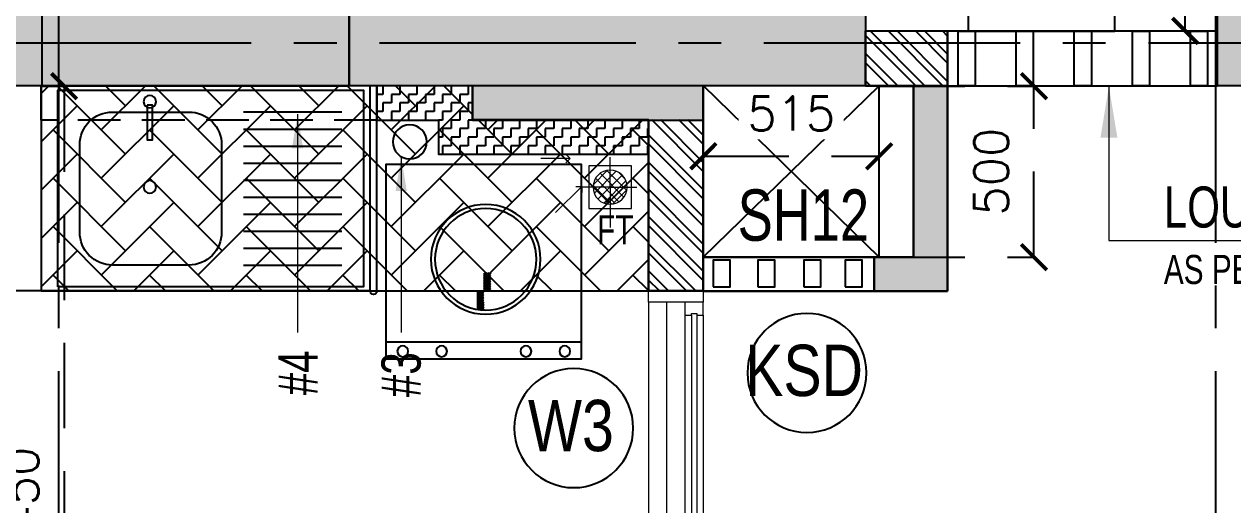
# Model space of a CAD drawing. Header units: millimetres. Extents: x 1180970 to 1231451, y -5737889 to -5695638.
# Drawn here: x 1209801 to 1213337, y -5709325 to -5707920 of the extents above; entities that cross this region are included whole.
import ezdxf
from ezdxf.enums import TextEntityAlignment as Align

# ---------------------------------------------------------------- set-up
doc = ezdxf.new("R2010")
doc.units = ezdxf.units.MM
doc.header["$LTSCALE"] = 1000
doc.header["$MEASUREMENT"] = 0
for name, pattern in [('2BHK-A - BACK$0$AUDIT_D_120904163729-0', [0]), ('2BHK-A - BACK$2$HIDDEN', [0.375, 0.25, -0.125]), ('AUDIT_D_120904163729-0', [0]), ('T8(T9 IS SIMILAR) - GROUND FLOOR - DIMENSION & TEXTING$0$HIDDEN', [0.375, 0.25, -0.125]), ('T8_REFUGE COLUMNS$0$CENTER2', [1.125, 0.75, -0.125, 0.125, -0.125])]:
    doc.linetypes.add(name, pattern=pattern)
doc.layers.get('0').update_dxf_attribs({"linetype": 'AUDIT_D_120904163729-0'})
for name, color, linetype in [('2BHK-A - BACK$0$A-HATCH -160', 251, '2BHK-A - BACK$0$AUDIT_D_120904163729-0'), ('2BHK-A - BACK$0$a-KIT FIX', 251, 'Continuous'), ('2BHK-A - BACK$0$A-SERVICES CUTOUT', 8, 'Continuous'), ('2BHK-A - BACK$0$a-tile drop', 3, 'Continuous'), ('2BHK-A - BACK$0$APT PLANS-typ$0$TILEDROP', 3, 'Continuous'), ('2BHK-A - BACK$1$$0$A-Elev Feature-Chajja', 13, 'Continuous'), ('2BHK-A - BACK$1$$0$CUT-OUT', 49, 'Continuous'), ('2BHK-A - BACK$1$A-DECK SUNK 125', 8, 'Continuous'), ('2BHK-A - BACK$1$CUT-OUT', 49, 'Continuous'), ('2BHK-A - BACK$1$LEDGE WALL', 5, 'Continuous'), ('COL', 3, 'Continuous'), ('T8(T9 IS SIMILAR) - GROUND FLOOR - DIMENSION & TEXTING$0$A-DIMENSIONS', 2, 'T8(T9 IS SIMILAR) - GROUND FLOOR - DIMENSION & TEXTING$0$HIDDEN'), ('T8(T9 IS SIMILAR) - GROUND FLOOR - DIMENSION & TEXTING$0$a-window-no', 125, 'Continuous'), ('T8_REFUGE COLUMNS$0$A-CENTERLINE', 193, 'T8_REFUGE COLUMNS$0$CENTER2'), ('T8_REFUGE COLUMNS$0$A-RCC COLS', 3, 'Continuous'), ('T8_REFUGE COLUMNS$0$A-SHEAR WALL THICKENING', 3, 'Continuous')]:
    doc.layers.add(name, color=color, linetype=linetype)
for name, color, linetype, lineweight in [('2BHK-A - BACK$1$$0$a-TOI-fixtures', 251, 'Continuous', 0), ('2BHK-A - BACK$1$$0$A-WALL- 160', 6, 'Continuous', 30), ('2BHK-A - BACK$1$A-WALL- 160', 6, 'Continuous', 30), ('2BHK-A - BACK$1$Window', 4, 'Continuous', 20), ('2BHK-A - BACK$2$a-TOI-fixtures', 251, 'Continuous', 0), ('D&W', 8, 'Continuous', 25), ('T8 - GROUND FLOOR CORE$0$a-Text', 4, 'Continuous', 0), ('T8(T9 IS SIMILAR) - GROUND FLOOR - DIMENSION & TEXTING$0$R0-18-10-2014-T1-1st Podium Floor Plan$0$Text', 2, 'Continuous', 0), ('T8(T9 IS SIMILAR) - GROUND FLOOR$0$D&W', 8, 'Continuous', 25)]:
    doc.layers.add(name, color=color, linetype=linetype, lineweight=lineweight)
doc.layers.add('T8_REFUGE COLUMNS$0$COL-HATCH', color=7, linetype='Continuous', lineweight=25, true_color=0xa3a3a3)
doc.styles.add('2BHK-A - BACK$1$Romans 1', font='romans.shx', dxfattribs={"height": 100})
doc.styles.add('T8 - GROUND FLOOR CORE$0$ARIAL ARROW', font='swisscl.ttf')
doc.styles.add('T8(T9 IS SIMILAR) - GROUND FLOOR - DIMENSION & TEXTING$0$ARIAL ARROW', font='swisscl.ttf')
doc.styles.add('T8(T9 IS SIMILAR) - GROUND FLOOR - DIMENSION & TEXTING$0$LODHA STANDERD', font='sanss___.ttf')
doc.styles.add('T8(T9 IS SIMILAR) - GROUND FLOOR - DIMENSION & TEXTING$0$Romans 1', font='romans.shx', dxfattribs={"height": 100})
doc.styles.add('T8(T9 IS SIMILAR) - GROUND FLOOR - DIMENSION & TEXTING$0$Tahoma', font='tahoma.ttf')
doc.dimstyles.new('2BHK-A - BACK$1$ALPINE S', dxfattribs={"dimscale": 0, "dimtxt": 100, "dimasz": 75, "dimexe": 0, "dimexo": 0, "dimgap": 75, "dimtad": 1, "dimdec": 0, "dimzin": 0, "dimdsep": 46, "dimtxsty": '2BHK-A - BACK$1$Romans 1', "dimblk": '2BHK-A - BACK$1$_ArchTick', "dimcen": 0.09, "dimclrd": 256, "dimclre": 256, "dimclrt": 7, "dimadec": 0, "dimazin": 0, "dimtfac": 1, "dimtdec": 0, "dimtofl": 0, "dimtmove": 1, "dimatfit": 0, "dimldrblk": '2BHK-A - BACK$1$_Open90', "dimfxl": 1, "dimtolj": 1, "dimtzin": 0, "dimarcsym": 0})
doc.dimstyles.new('T8(T9 IS SIMILAR) - GROUND FLOOR - DIMENSION & TEXTING$0$ALPINE S', dxfattribs={"dimscale": 0, "dimtxt": 100, "dimasz": 75, "dimexe": 0, "dimexo": 0, "dimgap": 75, "dimtad": 1, "dimdec": 0, "dimzin": 0, "dimdsep": 46, "dimtxsty": 'T8(T9 IS SIMILAR) - GROUND FLOOR - DIMENSION & TEXTING$0$Romans 1', "dimblk": 'T8(T9 IS SIMILAR) - GROUND FLOOR - DIMENSION & TEXTING$0$_ArchTick', "dimcen": 0.09, "dimclrd": 256, "dimclre": 256, "dimclrt": 7, "dimadec": 0, "dimazin": 0, "dimtfac": 1, "dimtdec": 0, "dimtofl": 0, "dimtmove": 1, "dimatfit": 0, "dimldrblk": 'T8(T9 IS SIMILAR) - GROUND FLOOR - DIMENSION & TEXTING$0$_Open90', "dimfxl": 1, "dimtolj": 1, "dimtzin": 0, "dimarcsym": 0})
doc.dimstyles.new('T8(T9 IS SIMILAR) - GROUND FLOOR - DIMENSION & TEXTING$0$SAMATA STD', dxfattribs={"dimtxt": 100, "dimasz": 50, "dimexe": 50, "dimexo": 50, "dimgap": 10, "dimtad": 0, "dimdec": 0, "dimrnd": 5, "dimzin": 0, "dimdsep": 46, "dimtxsty": 'T8(T9 IS SIMILAR) - GROUND FLOOR - DIMENSION & TEXTING$0$Tahoma', "dimblk": 'T8(T9 IS SIMILAR) - GROUND FLOOR - DIMENSION & TEXTING$0$_Origin2', "dimcen": -50, "dimdle": 50, "dimclrd": 7, "dimclre": 7, "dimclrt": 7, "dimadec": 0, "dimazin": 0, "dimtfac": 1, "dimtdec": 0, "dimtmove": 1, "dimatfit": 3, "dimfxl": 150, "dimtfill": 1, "dimtolj": 1, "dimtzin": 0, "dimlwd": -1, "dimlwe": -1, "dimarcsym": 0})

# ---------------------------------------------------------------- blocks, each defined once
blk = doc.blocks.new('2BHK-A - BACK$1$1500')
at = {"layer": '2BHK-A - BACK$1$Window', "color": 1, "lineweight": 13}
for p, q in [((1149540.736151809, -5694418.816380598), (1148842.486151809, -5694418.816380598)), ((1150238.986151809, -5694418.816380598), (1149578.236151809, -5694418.816380598)), ((1148842.486151809, -5694472.153047264), (1148842.486151809, -5694472.163047263)), ((1149540.736151809, -5694472.163047263), (1148879.986151809, -5694472.153047264)), ((1150238.986151809, -5694472.163047263), (1149578.236151809, -5694472.163047263)), ((1148842.486151809, -5694525.47971393), (1148879.986151809, -5694525.489713931)), ((1149540.736151809, -5694525.489713931), (1148879.986151809, -5694525.47971393)), ((1149578.236151809, -5694525.489713931), (1150276.486151809, -5694525.489713929)), ((1150276.486151809, -5694578.816380598), (1148842.486151809, -5694578.816380598)), ((1149540.736151809, -5694578.816380598), (1148879.986151809, -5694578.816380598))]:
    blk.add_line(p, q, dxfattribs=at)
at = {"layer": '2BHK-A - BACK$1$Window', "color": 5, "lineweight": 13}
for p, q in [((1150238.986151809, -5694437.399713932), (1149578.236151809, -5694437.399713932)), ((1150238.986151809, -5694453.57971393), (1149578.236151809, -5694453.57971393)), ((1149540.736151809, -5694490.746380597), (1148879.986151809, -5694490.736380598)), ((1149540.736151809, -5694506.906380598), (1148879.986151809, -5694506.896380598)), ((1149540.736151809, -5694544.073047264), (1148879.986151809, -5694544.073047264)), ((1149540.736151809, -5694548.573047264), (1148879.986151809, -5694548.573047264))]:
    blk.add_line(p, q, dxfattribs=at)
at = {"layer": '2BHK-A - BACK$1$Window', "color": 4, "lineweight": 13}
for points in [[(1148842.486151809, -5694578.816380598), (1148809.486151809, -5694578.816380598), (1148809.486151809, -5694418.816380598), (1148842.486151809, -5694418.816380598)], [(1149578.236151809, -5694437.399713932), (1149578.236151809, -5694418.816380598), (1149540.736151809, -5694418.816380598), (1149540.736151809, -5694472.163047263), (1149578.236151809, -5694472.163047263), (1149578.236151809, -5694453.57971393), (1149573.736151809, -5694453.57971393), (1149573.736151809, -5694437.399713932)], [(1150238.986151809, -5694437.399713932), (1150238.986151809, -5694418.816380598), (1150276.486151809, -5694418.816380598), (1150276.486151809, -5694472.163047263), (1150238.986151809, -5694472.163047263), (1150238.986151809, -5694453.57971393), (1150243.486151809, -5694453.57971393), (1150243.486151809, -5694437.399713932)], [(1150309.486151809, -5694418.816380598), (1150276.486151809, -5694418.816380598), (1150276.486151809, -5694578.816380598), (1150309.486151809, -5694578.816380598)], [(1148879.986151809, -5694490.736380598), (1148879.986151809, -5694472.153047264), (1148842.486151809, -5694472.153047264), (1148842.486151809, -5694525.47971393), (1148879.986151809, -5694525.47971393), (1148879.986151809, -5694506.896380598), (1148875.486151809, -5694506.896380598), (1148875.486151809, -5694490.736380598)], [(1149540.736151809, -5694490.746380597), (1149540.736151809, -5694472.163047263), (1149578.236151809, -5694472.163047263), (1149578.236151809, -5694525.489713931), (1149540.736151809, -5694525.489713931), (1149540.736151809, -5694506.906380598), (1149545.236151809, -5694506.906380598), (1149545.236151809, -5694490.746380597)], [(1148879.986151809, -5694544.073047264), (1148879.986151809, -5694525.489713931), (1148842.486151809, -5694525.489713931), (1148842.486151809, -5694578.816380598), (1148879.986151809, -5694578.816380598), (1148879.986151809, -5694548.573047264), (1148875.486151809, -5694548.573047264), (1148875.486151809, -5694544.073047264)], [(1149540.736151809, -5694544.073047264), (1149540.736151809, -5694525.489713931), (1149578.236151809, -5694525.489713931), (1149578.236151809, -5694578.816380598), (1149540.736151809, -5694578.816380598), (1149540.736151809, -5694548.573047264), (1149545.236151809, -5694548.573047264), (1149545.236151809, -5694544.073047264)]]:
    blk.add_lwpolyline(points, close=True, dxfattribs=at)
blk = doc.blocks.new('2BHK-A - BACK$0$SINK1-flat-1')
at = {"color": 0, "linetype": 'ByBlock'}
for p, q in [((-275.0000000046566, -50.00000000279396), (-49.99999999813735, -50.00000000279396)), ((-275.0000000046566, -88.88880000263453), (-49.99999999813735, -88.88880000263453)), ((-275.0000000046566, -127.7776000024751), (-49.99999999813735, -127.7776000024751)), ((-275.0000000046566, -166.6664000032469), (-49.99999999813735, -166.6664000032469)), ((-275.0000000046566, -205.5552000030875), (-49.99999999813735, -205.5552000030875)), ((-275.0000000046566, -244.4440000030445), (-49.99999999813735, -244.4440000030445)), ((-275.0000000046566, -283.3328000027687), (-49.99999999813735, -283.3328000027687)), ((-275.0000000046566, -322.2216000026092), (-49.99999999813735, -322.2216000026092)), ((-275.0000000046566, -361.1104000024497), (-49.99999999813735, -361.1104000024497)), ((-49.99999999813735, -400.0000000083819), (-275.0000000046566, -400.0000000083819))]:
    blk.add_line(p, q, dxfattribs=at)
for points in [[(-700.0000000027939, 0), (-700.0000000027939, -449.999999997206), (0, -449.999999997206), (0, 0)], [(-495.8822518549859, -415.5747385367285), (-495.8822518549859, -336.0838437867351), (-483.0661381296813, -336.0838437867351), (-483.0661381296813, -415.5747385367285)]]:
    blk.add_lwpolyline(points, close=True, dxfattribs=at)
blk.add_lwpolyline([(-400, -50.00000000279396), (-575, -50.00000000279396, 0.4142135623730951), (-650.0000000046566, -125), (-650.0000000046566, -324.9999999972061, 0.4142135623730951), (-575, -400.0000000083819), (-400, -400.0000000083819, 0.4142135623730951), (-325.000000002794, -324.9999999972061), (-325.000000002794, -125, 0.4142135623730875)], format="xyb", close=True, dxfattribs=at)
for centre in [(-489.4741949923336, -228.5798256844282), (-489.4741949923336, -423.5986879415577)]:
    blk.add_circle(centre, 14.39275219105184, dxfattribs=at)
blk = doc.blocks.new('2BHK-A - BACK$0$WM-flat-1')
at = {"layer": '2BHK-A - BACK$0$a-KIT FIX'}
blk.add_line((-110.3425776257645, -114.8052598498761), (-680.6954879406837, -114.8052598498761), dxfattribs=at)
blk.add_lwpolyline([(-680.6954879406837, -64.80525984987615), (-680.6954879406837, -635.1581701645628), (-110.3425776257645, -635.1581701645628), (-110.3425776257645, -64.80525984987615)], close=True, dxfattribs=at)
for centre, radius in [((-632.5945640295978, -87.86119951773433), 15.90515277803484), ((-518.9811874706065, -87.86119951773433), 15.90515277803484), ((-272.0568780959584, -87.86119951773433), 15.90515277803484), ((-158.4435015368508, -87.86119951773433), 15.90515277803484), ((-389.9216592886951, -356.8034508628771), 160.3296792248438), ((-389.9216592886951, -356.8034508628771), 148.3296792248438)]:
    blk.add_circle(centre, radius, dxfattribs=at)
blk = doc.blocks.new('2BHK-A - BACK$2$$0$Type-A-First Floor Plan-bottom-up$0$FLOOR TRAP-flat-6')
h = blk.add_hatch()
h.set_pattern_fill('ACET-2D-_USER', color=0, scale=20, angle=45, style=0, double=1, pattern_type=0)
h.set_pattern_definition([(45, (-789896.9811593808, 5385770.065510595), (-14.14213562373095, 14.14213562373095), []), (135, (-789896.9811593808, 5385770.065510595), (-14.14213562373095, -14.14213562373095), [])])
edge = h.paths.add_edge_path()
edge.add_arc((150, 150), 50, 0, 360)
at = {"color": 0}
for q in [(150, 228.6066128518432), (67.63823741476517, 150), (237.4005553793395, 150), (150, 63.56981365382671)]:
    blk.add_line((150, 150), q, dxfattribs=at)
blk.add_lwpolyline([(87.5, 212.5), (212.5, 212.5), (212.5, 87.5), (87.5, 87.5)], close=True, dxfattribs=at)
blk.add_circle((150, 150), 50, dxfattribs=at)
blk = doc.blocks.new('2BHK-A - BACK$0$TILE DROP -x')
at = {"layer": '2BHK-A - BACK$0$APT PLANS-typ$0$TILEDROP'}
h = blk.add_hatch(dxfattribs=at)
h.set_pattern_fill('ACET-2D-ANSI31', color=8, scale=27, angle=89.99999999999999, style=0)
h.set_pattern_definition([(135, (583590.9236926732, -2384968.149215905), (-2.386485386504598, -2.386485386504597), [])])
h.paths.add_polyline_path([(-58302.9723300992, -19205.88290152699), (-58302.9723300992, -19151.23819424305), (-58284.24371004452, -19151.23819424305), (-58284.2437100443, -19205.88290152699)])
edge = h.paths.add_edge_path()
edge.add_line((-58302.97233009942, -19258.46835517604), (-58323.90664812957, -19258.46835517613))
edge.add_line((-58302.97233010059, -19205.88290152699), (-58302.97233009925, -19258.46835517565))
edge.add_line((-58323.71331987437, -19205.88290152792), (-58302.97233010079, -19205.88290152797))
edge.add_line((-58323.71331987298, -19258.46835517604), (-58323.71331987411, -19205.88290152737))
at = {"layer": '2BHK-A - BACK$0$APT PLANS-typ$0$TILEDROP', "color": 1}
blk.add_line((-58251.96799331647, -19205.88290150929), (-58335.99705454287, -19205.88290150929), dxfattribs=at)
at = {"layer": '2BHK-A - BACK$0$APT PLANS-typ$0$TILEDROP', "color": 20, "const_width": 3}
for points in [[(-58284.2437100443, -19205.88290152885), (-58284.24371004452, -19151.23819424491)], [(-58302.97233009942, -19258.4683551779), (-58302.9723300992, -19205.88290152885)], [(-58302.9723300992, -19205.88290152885), (-58284.2437100443, -19205.88290152885)]]:
    blk.add_lwpolyline(points, dxfattribs=at)
blk = doc.blocks.new('2BHK-A - BACK$1$_ArchTick')
at = {"color": 0, "linetype": 'ByBlock', "const_width": 0.15}
blk.add_lwpolyline([(-0.5, -0.5), (0.5, 0.5)], dxfattribs=at)
blk = doc.blocks.new('2BHK-A - BACK$1$_Open90')
at = {"color": 0, "linetype": 'ByBlock', "lineweight": -2}
for p, q in [((0, 0), (-1, 0)), ((-0.5, 0.5), (0, 0)), ((0, 0), (-0.5, -0.5))]:
    blk.add_line(p, q, dxfattribs=at)
blk = doc.blocks.new('T8_REFUGE COLUMNS$0$A$C277F3394')
at = {"layer": 'T8_REFUGE COLUMNS$0$A-SHEAR WALL THICKENING', "linetype": 'ByBlock', "true_color": 0xa3a3a3}
h = blk.add_hatch(color=253, dxfattribs=at)
h.dxf.hatch_style = 1
h.paths.add_polyline_path([(6019.804574579932, 11025.00000014435), (6694.804574582959, 11025.00000014435), (6694.804574582959, 11125.00000014435), (6019.804574579932, 11125.00000014435)])
at = {"layer": 'T8_REFUGE COLUMNS$0$A-SHEAR WALL THICKENING', "linetype": 'ByBlock'}
blk.add_lwpolyline([(6019.804574579932, 11025.00000014435), (6694.804574582959, 11025.00000014435), (6694.804574582959, 11125.00000014435), (6019.804574579932, 11125.00000014435)], close=True, dxfattribs=at)
blk = doc.blocks.new('T8_REFUGE COLUMNS$0$A$C46A13422')
at = {"layer": 'T8_REFUGE COLUMNS$0$A-SHEAR WALL THICKENING', "linetype": 'ByBlock'}
blk.add_blockref('T8_REFUGE COLUMNS$0$A$C277F3394', (-5609.804574582027, -7500.000000004657), dxfattribs=at)
blk = doc.blocks.new('T8_REFUGE COLUMNS')
at = {"layer": 'T8_REFUGE COLUMNS$0$COL-HATCH', "linetype": 'ByBlock'}
h = blk.add_hatch(color=256, dxfattribs=at)
h.dxf.hatch_style = 1
h.paths.add_polyline_path([(1209602.069074491, -5706299.863253396), (1209852.069074491, -5706299.863253396), (1209852.069074491, -5708099.863253396), (1209602.069074491, -5708099.863253396)])
h = blk.add_hatch(color=256, dxfattribs=at)
h.dxf.hatch_style = 1
h.paths.add_polyline_path([(1212262.093489846, -5708099.863253396), (1210752.093489846, -5708099.863253396), (1210752.093489846, -5707849.863253398), (1212262.093489846, -5707849.863253398)])
h = blk.add_hatch(color=256, dxfattribs=at)
h.dxf.hatch_style = 1
h.paths.add_polyline_path([(1215902.093489877, -5708099.863253396), (1213292.093489846, -5708099.863253396), (1213292.093489846, -5707849.863253398), (1215902.093489877, -5707849.863253398)])
at = {"layer": 'T8_REFUGE COLUMNS$0$A-CENTERLINE'}
for p, q in [((1209902.069074491, -5728808.541404215), (1209902.069074491, -5698573.632249597)), ((1213287.069077838, -5728808.541404215), (1213287.069077838, -5698573.632249597)), ((1217214.998106075, -5707974.863253395), (1182156.903157666, -5707974.863253395))]:
    blk.add_line(p, q, dxfattribs=at)
at = {"layer": 'T8_REFUGE COLUMNS$0$A-RCC COLS', "linetype": 'ByBlock'}
for points in [[(1209602.069074491, -5706299.863253396), (1209852.069074491, -5706299.863253396), (1209852.069074491, -5708099.863253396), (1209602.069074491, -5708099.863253396)], [(1212262.093489846, -5708099.863253396), (1210752.093489846, -5708099.863253396), (1210752.093489846, -5707849.863253398), (1212262.093489846, -5707849.863253398)], [(1215902.093489877, -5708099.863253396), (1213292.093489846, -5708099.863253396), (1213292.093489846, -5707849.863253398), (1215902.093489877, -5707849.863253398)]]:
    blk.add_lwpolyline(points, close=True, dxfattribs=at)
blk.add_blockref('T8_REFUGE COLUMNS$0$A$C46A13422', (1210702.069074491, -5711724.863253396), dxfattribs=at)
blk = doc.blocks.new('T8 - GROUND FLOOR CORE')
at = {"layer": 'T8 - GROUND FLOOR CORE$0$a-Text', "linetype": 'ByBlock', "insert": (1210330.5516119, -5708554.844723111, -1.444221873e-07), "char_height": 150, "width": 3499.365512000397, "attachment_point": 7, "style": 'T8 - GROUND FLOOR CORE$0$ARIAL ARROW'}
blk.add_mtext('\\pi1557.85772;SH12', dxfattribs=at)
blk = doc.blocks.new('T8(T9 IS SIMILAR) - GROUND FLOOR - DIMENSION & TEXTING$0$_ArchTick')
at = {"color": 0, "linetype": 'ByBlock', "const_width": 0.15}
blk.add_lwpolyline([(-0.5, -0.5), (0.5, 0.5)], dxfattribs=at)
blk = doc.blocks.new('*D689')
at = {"layer": 'T8(T9 IS SIMILAR) - GROUND FLOOR - DIMENSION & TEXTING$0$A-DIMENSIONS', "linetype": 'T8(T9 IS SIMILAR) - GROUND FLOOR - DIMENSION & TEXTING$0$HIDDEN', "lineweight": -2, "transparency": 16777216}
for p, q in [((1209852.639454866, -5708100.945620794), (1209917.538678716, -5708100.945620794)), ((1209852.639454866, -5710550.945620793), (1209917.538678716, -5710550.945620793))]:
    blk.add_line(p, q, dxfattribs=at)
at = {"layer": 'T8(T9 IS SIMILAR) - GROUND FLOOR - DIMENSION & TEXTING$0$A-DIMENSIONS', "lineweight": -2, "transparency": 16777216}
blk.add_line((1209917.538678716, -5708100.945620794), (1209917.538678716, -5710550.945620793), dxfattribs=at)
at = {"layer": 'T8(T9 IS SIMILAR) - GROUND FLOOR - DIMENSION & TEXTING$0$A-DIMENSIONS', "linetype": 'ByBlock', "lineweight": -2, "transparency": 16777216, "xscale": 75, "yscale": 75, "zscale": 75}
for p, rotation in [((1209917.538678716, -5708100.945620794), 90), ((1209917.538678716, -5710550.945620793), 270)]:
    blk.add_blockref('T8(T9 IS SIMILAR) - GROUND FLOOR - DIMENSION & TEXTING$0$_ArchTick', p, dxfattribs=dict(at, rotation=rotation))
at = {"layer": 'T8(T9 IS SIMILAR) - GROUND FLOOR - DIMENSION & TEXTING$0$A-DIMENSIONS', "color": 7, "linetype": 'ByBlock', "transparency": 16777216, "insert": (1209792.538678716, -5709325.945620793), "char_height": 100, "attachment_point": 5, "rotation": 90, "style": 'T8(T9 IS SIMILAR) - GROUND FLOOR - DIMENSION & TEXTING$0$Romans 1'}
blk.add_mtext('\\A1;2450', dxfattribs=at)
blk = doc.blocks.new('T8(T9 IS SIMILAR) - GROUND FLOOR - DIMENSION & TEXTING$0$_Open90')
at = {"color": 0, "linetype": 'ByBlock', "lineweight": -2}
for p, q in [((-0.5, 0.5), (0, 0)), ((0, 0), (-1, 0)), ((0, 0), (-0.5, -0.5))]:
    blk.add_line(p, q, dxfattribs=at)
blk = doc.blocks.new('T8(T9 IS SIMILAR) - GROUND FLOOR - DIMENSION & TEXTING$0$WINDOW TAG')
at = {"layer": 'T8(T9 IS SIMILAR) - GROUND FLOOR - DIMENSION & TEXTING$0$a-window-no'}
blk.add_circle((0, 0), 174.0900956831736, dxfattribs=at)
at = {"layer": 'T8(T9 IS SIMILAR) - GROUND FLOOR - DIMENSION & TEXTING$0$a-window-no', "style": 'T8(T9 IS SIMILAR) - GROUND FLOOR - DIMENSION & TEXTING$0$LODHA STANDERD'}
blk.add_attdef('WINDOW', text='', height=150, dxfattribs=at).set_placement((11.34681474116587, 2.790841638110578), align=Align.MIDDLE_CENTER)
blk = doc.blocks.new('T8(T9 IS SIMILAR) - GROUND FLOOR - DIMENSION & TEXTING$0$_Origin2')
at = {"color": 0, "linetype": 'ByBlock', "lineweight": -2}
blk.add_line((-0.5, 0), (-1, 0), dxfattribs=at)
for radius in [0.5, 0.25]:
    blk.add_circle((0, 0), radius, dxfattribs=at)
blk = doc.blocks.new('*D382')
at = {"layer": 'T8(T9 IS SIMILAR) - GROUND FLOOR - DIMENSION & TEXTING$0$A-DIMENSIONS', "linetype": 'T8(T9 IS SIMILAR) - GROUND FLOOR - DIMENSION & TEXTING$0$HIDDEN', "lineweight": -2, "transparency": 16777216}
for p, q in [((1213091.300300707, -5707309.470056939), (1213198.197292021, -5707309.470056939)), ((1213065.6262526, -5707939.564333848), (1213198.197292021, -5707939.564333848))]:
    blk.add_line(p, q, dxfattribs=at)
at = {"layer": 'T8(T9 IS SIMILAR) - GROUND FLOOR - DIMENSION & TEXTING$0$A-DIMENSIONS', "lineweight": -2, "transparency": 16777216}
blk.add_line((1213198.197292021, -5707939.564333848), (1213198.197292021, -5707309.470056939), dxfattribs=at)
at = {"layer": 'T8(T9 IS SIMILAR) - GROUND FLOOR - DIMENSION & TEXTING$0$A-DIMENSIONS', "linetype": 'ByBlock', "lineweight": -2, "transparency": 16777216, "xscale": 75, "yscale": 75, "zscale": 75}
for p, rotation in [((1213198.197292021, -5707309.470056939), 90), ((1213198.197292021, -5707939.564333848), 270)]:
    blk.add_blockref('T8(T9 IS SIMILAR) - GROUND FLOOR - DIMENSION & TEXTING$0$_ArchTick', p, dxfattribs=dict(at, rotation=rotation))
at = {"layer": 'T8(T9 IS SIMILAR) - GROUND FLOOR - DIMENSION & TEXTING$0$A-DIMENSIONS', "color": 7, "linetype": 'ByBlock', "transparency": 16777216, "insert": (1213033.263993711, -5707448.364270474), "char_height": 100, "attachment_point": 5, "rotation": 90, "style": 'T8(T9 IS SIMILAR) - GROUND FLOOR - DIMENSION & TEXTING$0$Romans 1'}
blk.add_mtext('\\A1;630', dxfattribs=at)
blk = doc.blocks.new('*D388')
at = {"layer": 'T8(T9 IS SIMILAR) - GROUND FLOOR - DIMENSION & TEXTING$0$A-DIMENSIONS', "linetype": 'T8(T9 IS SIMILAR) - GROUND FLOOR - DIMENSION & TEXTING$0$HIDDEN', "lineweight": -2, "transparency": 16777216}
for p, q in [((1211787.844272215, -5708099.639574391), (1211787.844272215, -5708305.858744259)), ((1212302.57446532, -5708305.858407245), (1212302.57446532, -5708305.858744259))]:
    blk.add_line(p, q, dxfattribs=at)
at = {"layer": 'T8(T9 IS SIMILAR) - GROUND FLOOR - DIMENSION & TEXTING$0$A-DIMENSIONS', "lineweight": -2, "transparency": 16777216}
blk.add_line((1211787.844272215, -5708305.858744259), (1212302.57446532, -5708305.858744259), dxfattribs=at)
at = {"layer": 'T8(T9 IS SIMILAR) - GROUND FLOOR - DIMENSION & TEXTING$0$A-DIMENSIONS', "linetype": 'ByBlock', "lineweight": -2, "transparency": 16777216, "xscale": 75, "yscale": 75, "zscale": 75, "rotation": 180}
blk.add_blockref('T8(T9 IS SIMILAR) - GROUND FLOOR - DIMENSION & TEXTING$0$_ArchTick', (1211787.844272215, -5708305.858744259), dxfattribs=at)
at = {"layer": 'T8(T9 IS SIMILAR) - GROUND FLOOR - DIMENSION & TEXTING$0$A-DIMENSIONS', "linetype": 'ByBlock', "lineweight": -2, "transparency": 16777216, "xscale": 75, "yscale": 75, "zscale": 75}
blk.add_blockref('T8(T9 IS SIMILAR) - GROUND FLOOR - DIMENSION & TEXTING$0$_ArchTick', (1212302.57446532, -5708305.858744259), dxfattribs=at)
at = {"layer": 'T8(T9 IS SIMILAR) - GROUND FLOOR - DIMENSION & TEXTING$0$A-DIMENSIONS', "color": 7, "linetype": 'ByBlock', "transparency": 16777216, "insert": (1212045.209368768, -5708180.858744261), "char_height": 100, "attachment_point": 5, "style": 'T8(T9 IS SIMILAR) - GROUND FLOOR - DIMENSION & TEXTING$0$Romans 1', "bg_fill": 3, "box_fill_scale": 1.25, "bg_fill_color": 256, "bg_fill_true_color": 13158600, "bg_fill_transparency": 0}
blk.add_mtext('\\A1;515', dxfattribs=at)
blk = doc.blocks.new('*D389')
at = {"layer": 'T8(T9 IS SIMILAR) - GROUND FLOOR - DIMENSION & TEXTING$0$A-DIMENSIONS', "linetype": 'T8(T9 IS SIMILAR) - GROUND FLOOR - DIMENSION & TEXTING$0$HIDDEN', "lineweight": -2, "transparency": 16777216}
for p, q in [((1212302.574760315, -5708100.863135083), (1212755.263900362, -5708100.863135083)), ((1212302.576240038, -5708600.513068214), (1212755.263900362, -5708600.513068214))]:
    blk.add_line(p, q, dxfattribs=at)
at = {"layer": 'T8(T9 IS SIMILAR) - GROUND FLOOR - DIMENSION & TEXTING$0$A-DIMENSIONS', "lineweight": -2, "transparency": 16777216}
blk.add_line((1212755.263900362, -5708600.513068214), (1212755.263900362, -5708100.863135083), dxfattribs=at)
at = {"layer": 'T8(T9 IS SIMILAR) - GROUND FLOOR - DIMENSION & TEXTING$0$A-DIMENSIONS', "linetype": 'ByBlock', "lineweight": -2, "transparency": 16777216, "xscale": 75, "yscale": 75, "zscale": 75}
for p, rotation in [((1212755.263900362, -5708100.863135083), 90), ((1212755.263900362, -5708600.513068214), 270)]:
    blk.add_blockref('T8(T9 IS SIMILAR) - GROUND FLOOR - DIMENSION & TEXTING$0$_ArchTick', p, dxfattribs=dict(at, rotation=rotation))
at = {"layer": 'T8(T9 IS SIMILAR) - GROUND FLOOR - DIMENSION & TEXTING$0$A-DIMENSIONS', "color": 7, "linetype": 'ByBlock', "transparency": 16777216, "insert": (1212630.263900363, -5708350.68810165), "char_height": 100, "attachment_point": 5, "rotation": 90, "style": 'T8(T9 IS SIMILAR) - GROUND FLOOR - DIMENSION & TEXTING$0$Romans 1', "bg_fill": 3, "box_fill_scale": 1.25, "bg_fill_color": 256, "bg_fill_true_color": 13158600, "bg_fill_transparency": 0}
blk.add_mtext('\\A1;500', dxfattribs=at)
blk = doc.blocks.new('2BHK-A - BACK$1$A$C1DA736AB')
at = {"color": 0, "linetype": 'ByBlock'}
for points in [[(117.0387634050567, 0.417050295509398, -1.444221873e-07), (202.2607585566584, 0.417050295509398, -1.444221873e-07)], [(81.71770091936924, -82.77827512752266, -1.444221873e-07), (158.169462530408, -159.9498260067776, -1.444221873e-07)], [(0.4170502950437367, -117.0387634048238, -1.444221873e-07), (0.4170502950437367, -202.2607585564256, -1.444221873e-07)]]:
    blk.add_leader(points, dimstyle='2BHK-A - BACK$1$ALPINE S', override={"dimscale": 1, "dimasz": 25, "dimtad": 0, "dimfxl": 5, "dimtfill": 1, "dimarcsym": 1}, dxfattribs=at)
blk = doc.blocks.new('2BHK-A - BACK')
at = {"layer": '2BHK-A - BACK$0$A-HATCH -160', "linetype": 'ByBlock'}
h = blk.add_hatch(dxfattribs=at)
h.set_pattern_fill('ZIGZAG', color=256, scale=250)
h.set_pattern_definition([(9.199999999999998e-15, (-0.2196756601333618, 0.4506648145616055), (31.25, 31.25), [31.25, -31.25]), (90, (31.03032433986664, 0.4506648145616055), (-31.25, 31.25), [31.25, -31.25])])
h.paths.add_polyline_path([(1196642.148534545, -5706299.863638652), (1198342.174211463, -5706299.863638652), (1198342.174211463, -5706399.863638652), (1196642.148534545, -5706399.863638652)])
h.paths.add_polyline_path([(1199382.615027393, -5705299.864229431), (1199382.615000656, -5705199.864229431), (1201592.160154123, -5705199.863638652), (1201592.160154119, -5705299.863898433), (1200442.076684907, -5705299.863638652), (1200442.076684907, -5705399.863638652), (1200342.076684907, -5705399.863638652), (1200342.076623333, -5705299.863638652)])
h.paths.add_polyline_path([(1200442.076684907, -5706399.863638652), (1201341.803947466, -5706399.863638652), (1201341.803947466, -5706299.863638652), (1200442.076684907, -5706299.863638652)])
h.paths.add_polyline_path([(1202091.803947466, -5706299.863638652), (1202691.825693698, -5706299.863638652), (1202691.825693698, -5706399.863638652), (1202091.803947466, -5706399.863638652)])
h.paths.add_polyline_path([(1204892.10168518, -5708749.549002734), (1204992.10168518, -5708749.549002734), (1204992.10168518, -5707999.862840199), (1204892.10168518, -5707999.862840199)])
h.paths.add_polyline_path([(1204892.10168518, -5709649.549002734), (1204992.10168518, -5709649.549002734), (1204992.10168518, -5710549.458170665), (1204892.10168518, -5710549.458170665)])
h.paths.add_polyline_path([(1200142.009916546, -5708600.549002734), (1200257.04415127, -5708600.548921878), (1200257.078487647, -5708700.548997131), (1200041.975284249, -5708700.549002734), (1200042.011395569, -5708099.864001459), (1200142.011395437, -5708099.862502276)])
h.paths.add_polyline_path([(1202792.069074491, -5701189.863638652), (1203427.101685192, -5701189.863638652), (1203427.101685192, -5701089.863638652), (1202792.069074491, -5701089.863638652)])
h = blk.add_hatch(dxfattribs=at)
h.set_pattern_fill('ANSI32', color=256, scale=150)
h.set_pattern_definition([(45, (-0.0326106827706099, -2.549626799300312), (-39.77475644174329, 39.7747564417433), []), (45, (26.48389356769622, -2.549626799300312), (-39.77475644174329, 39.7747564417433), [])])
h.paths.add_polyline_path([(1200282.044659137, -5708099.863253389), (1200041.978784881, -5708099.56433383), (1200041.978784881, -5707939.56433383), (1200282.044659137, -5707939.56433383)])
h.paths.add_polyline_path([(1199092.141600774, -5706602.413755868), (1199092.141600774, -5706302.413265453), (1200442.044074218, -5706302.413265453), (1200442.044074218, -5706602.413755862), (1200282.044074218, -5706602.413755867), (1200282.044074218, -5706462.413265453), (1199252.141600773, -5706462.413265454), (1199252.141600773, -5706602.413755868)])
h = blk.add_hatch(dxfattribs=at)
h.set_pattern_fill('ANSI32', color=256, scale=150)
h.set_pattern_definition([(45, (6.519258000000002e-09, 0), (-39.77475644174329, 39.7747564417433), []), (45, (26.51650425605476, 0), (-39.77475644174329, 39.7747564417433), [])])
h.paths.add_polyline_path([(1200917.101664519, -5708699.549002735), (1200757.101664518, -5708699.549002735), (1200757.101664518, -5708199.639574372), (1200917.101664519, -5708199.639574372)])
at = {"layer": '2BHK-A - BACK$1$A-DECK SUNK 125'}
h = blk.add_hatch(dxfattribs=at)
h.set_pattern_fill('AR-HBONE', color=256, scale=25)
h.set_pattern_definition([(45, (54492.61553337797, 14881.46154749021), (1.11e-14, 141.4213562373095), [300, -99.99999999999999]), (135, (54563.32621150278, 14952.17222561501), (1.11e-14, 141.4213562373095), [299.9999999999996, -99.99999999999993])])
h.paths.add_polyline_path([(1202694.677079449, -5708699.549002735), (1200917.101664519, -5708699.549002735), (1200917.101664519, -5708199.639574372), (1201431.741588541, -5708199.639574372), (1201431.741588541, -5708099.639574372), (1202694.677079449, -5708099.863638652)])
at = {"layer": '2BHK-A - BACK$1$CUT-OUT', "linetype": 'ByBlock'}
h = blk.add_hatch(dxfattribs=at)
h.set_pattern_fill('ANSI31', color=256, scale=1000, angle=135)
h.set_pattern_definition([(180, (6.519258000000002e-09, 0), (-2.13e-14, -125), [])])
h.paths.add_polyline_path([(1199252.393887131, -5706799.418612935), (1200282.296360573, -5706799.418612935), (1200281.495734591, -5707310.470059836), (1199982.296944878, -5707310.470059836), (1199982.296944517, -5707940.044498578), (1199552.393897931, -5707940.044498578), (1199551.592764515, -5707310.470056921), (1199252.393887131, -5707310.470059836)])
at = {"layer": '2BHK-A - BACK$1$LEDGE WALL'}
h = blk.add_hatch(dxfattribs=at)
h.set_pattern_fill('ZIGZAG', color=8, scale=200, angle=270)
h.set_pattern_definition([(270, (6.519258000000002e-09, 0), (25, -25), [25, -25]), (9.199999999999998e-15, (6.519258000000002e-09, -25), (25, 25), [25, -25])])
h.paths.add_polyline_path([(1201711.819059505, -5708099.863253388), (1201711.819059505, -5708199.863253388), (1201531.741556142, -5708199.831359788), (1201531.72387907, -5708299.639574374), (1200917.07609995, -5708299.70281983), (1200917.053730198, -5708199.74192421), (1201431.741588541, -5708199.639574372), (1201431.741588541, -5708099.639574372)])
at = {"layer": '2BHK-A - BACK$0$a-KIT FIX', "color": 1}
for p, q in [((1201711.819059505, -5708699.549002735), (1201711.819059505, -5708099.876273969)), ((1201731.819059505, -5708699.549002735), (1201731.819059505, -5708099.876273969)), ((1201731.819059505, -5708699.549002735), (1204892.10168518, -5708699.549002735))]:
    blk.add_line(p, q, dxfattribs=at)
blk.add_arc((1201721.819059505, -5708699.549002735), 10, 180, 0, dxfattribs=at)
at = {"layer": '2BHK-A - BACK$0$A-SERVICES CUTOUT', "ltscale": 5}
blk.add_lwpolyline([(1202694.677079449, -5708699.549002735), (1200917.101664519, -5708699.549002735), (1200917.101664519, -5708199.639574372), (1201431.741588541, -5708199.639574372), (1201431.741588541, -5708099.639574372), (1202694.677079449, -5708099.863638652)], close=True, dxfattribs=at)
at = {"layer": '2BHK-A - BACK$1$$0$A-Elev Feature-Chajja', "color": 4, "elevation": -0.7424112093168233}
for points in [[(1199281.223204939, -5708099.841970255), (1199331.223204939, -5708099.841970255), (1199331.223204939, -5707940.022829947), (1199281.223204939, -5707940.022829947)], [(1199451.223204939, -5708099.841970405), (1199501.22320494, -5708099.841970407), (1199501.22320494, -5707940.0228301), (1199451.223204939, -5707940.0228301)], [(1199621.223204939, -5708099.841970255), (1199671.22320494, -5708099.841970255), (1199671.22320494, -5707940.022829947), (1199621.223204939, -5707940.022829947)], [(1199791.223204939, -5708099.841970405), (1199841.22320494, -5708099.841970407), (1199841.22320494, -5707940.0228301), (1199791.223204939, -5707940.0228301)], [(1199961.223204939, -5708099.841970255), (1200011.223204939, -5708099.841970255), (1200011.223204939, -5707940.022829945), (1199961.223204939, -5707940.022829945)]]:
    blk.add_lwpolyline(points, close=True, dxfattribs=at)
at = {"layer": '2BHK-A - BACK$1$$0$A-Elev Feature-Chajja', "color": 4}
for points in [[(1200341.530282444, -5708687.883276672), (1200291.530282444, -5708687.883276672), (1200291.530282444, -5708609.064136363), (1200341.530282444, -5708609.064136363)], [(1200463.030282444, -5708687.883276672), (1200413.030282444, -5708687.883276672), (1200413.030282444, -5708609.064136363), (1200463.030282444, -5708609.064136363)], [(1200597.530282444, -5708687.883276672), (1200547.530282444, -5708687.883276672), (1200547.530282444, -5708609.064136363), (1200597.530282444, -5708609.064136363)], [(1200728.030282444, -5708687.883276672), (1200678.030282444, -5708687.883276672), (1200678.030282444, -5708609.064136363), (1200728.030282444, -5708609.064136363)]]:
    blk.add_lwpolyline(points, close=True, dxfattribs=at)
at = {"layer": '2BHK-A - BACK$1$$0$A-WALL- 160', "linetype": 'ByBlock'}
for p, q in [((1200042.009620626, -5708700.549002734), (1200042.011395569, -5708097.01470703)), ((1200142.009916546, -5708600.549002734), (1200142.011395434, -5708099.863253392))]:
    blk.add_line(p, q, dxfattribs=at)
blk.add_lwpolyline([(1200282.044659137, -5708099.863253389), (1200042.011387151, -5708099.862543946), (1200041.978784881, -5707939.86325339), (1200282.044659137, -5707939.56433383)], close=True, dxfattribs=at)
at = {"layer": '2BHK-A - BACK$1$$0$CUT-OUT'}
for p, q in [((1200242.009620715, -5708600.513405214), (1200756.741588538, -5708099.639574372)), ((1200242.009620716, -5708600.513068196), (1200242.011297882, -5708099.863253389)), ((1200757.101664518, -5708600.548921878), (1200242.011297881, -5708099.863590406))]:
    blk.add_line(p, q, dxfattribs=at)
at = {"layer": '2BHK-A - BACK$1$A-WALL- 160', "linetype": 'ByBlock'}
for p, q in [((1200757.101664518, -5708699.549001711), (1200757.101664518, -5708199.639574372)), ((1200917.101664518, -5708699.549001711), (1200917.101664518, -5708199.639574372)), ((1200142.009916546, -5708600.549002734), (1200257.04415127, -5708600.548921878)), ((1200257.04415127, -5708700.548997131), (1200257.04415127, -5708600.548921878)), ((1200757.04415127, -5708600.548997131), (1200257.04415127, -5708600.548997131)), ((1200042.009620626, -5708700.549002734), (1200257.04415127, -5708700.548997131)), ((1200757.04415127, -5708700.548997131), (1200257.04415127, -5708700.548997131)), ((1200757.101664518, -5708699.549001711), (1200917.101664518, -5708699.549001711))]:
    blk.add_line(p, q, dxfattribs=at)
at = {"layer": '2BHK-A - BACK$1$CUT-OUT', "elevation": 0.6472449503244625}
blk.add_lwpolyline([(1199252.39388713, -5706799.418612935), (1200282.296360572, -5706799.418612935), (1200281.495734591, -5707310.470059836), (1199982.296944878, -5707310.470059836), (1199982.296944517, -5707940.044498578), (1199552.393897931, -5707940.044498578), (1199551.592764515, -5707310.470056921), (1199252.393887131, -5707310.470059836)], close=True, dxfattribs=at)
at = {"layer": '2BHK-A - BACK$1$CUT-OUT'}
blk.add_lwpolyline([(1200042.011387151, -5708099.862543946), (1199252.142185724, -5708099.862543946), (1199252.142185724, -5707940.022829947), (1200042.011387151, -5707940.022829947)], close=True, dxfattribs=at)
at = {"layer": '2BHK-A - BACK$1$LEDGE WALL'}
blk.add_lwpolyline([(1201711.819059505, -5708099.863253388), (1201711.819059505, -5708199.863253388), (1201531.741556142, -5708199.831359788), (1201531.741556142, -5708199.831359788), (1201531.72387907, -5708299.639574374), (1200917.07609995, -5708299.70281983), (1200917.053730198, -5708199.74192421), (1201431.741588541, -5708199.639574372), (1201431.741588541, -5708099.639574372)], close=True, dxfattribs=at)
at = {"layer": '2BHK-A - BACK$1$LEDGE WALL', "linetype": '2BHK-A - BACK$2$HIDDEN', "ltscale": 0.5}
blk.add_lwpolyline([(1201711.819059505, -5708199.863253388), (1202694.677079449, -5708199.863253388), (1202694.677079449, -5708099.863253389)], dxfattribs=at)
at = {"layer": '2BHK-A - BACK$1$LEDGE WALL'}
blk.add_circle((1201615.761977588, -5708263.718255774), 50, dxfattribs=at)
at = {"layer": '2BHK-A - BACK$0$a-KIT FIX', "extrusion": (0, 0, -1), "xscale": -1.277777777785371, "yscale": 1.277777777785371, "zscale": -1.277777777785371, "rotation": 180}
blk.add_blockref('2BHK-A - BACK$0$SINK1-flat-1', (-1201750.981922961, -5708687.549002734), dxfattribs=at)
at = {"layer": '2BHK-A - BACK$0$a-KIT FIX', "extrusion": (0, 0, -1), "xscale": -1, "zscale": -1, "rotation": 180}
blk.add_blockref('2BHK-A - BACK$0$WM-flat-1', (-1201003.747279975, -5708963.747979968, -2.9506059e-09), dxfattribs=at)
at = {"layer": '2BHK-A - BACK$0$a-tile drop', "xscale": -1, "rotation": 180.0003204097974}
blk.add_blockref('2BHK-A - BACK$0$TILE DROP -x', (1259702.417797081, -5727905.106146943), dxfattribs=at)
at = {"layer": '2BHK-A - BACK$1$$0$a-TOI-fixtures', "extrusion": (0, 0, -1), "xscale": -1, "zscale": -1, "rotation": 270}
blk.add_blockref('2BHK-A - BACK$2$$0$Type-A-First Floor Plan-bottom-up$0$FLOOR TRAP-flat-6', (-1201179.60166454, -5708546.139574372), dxfattribs=at)
at = {"layer": '2BHK-A - BACK$1$A-WALL- 160', "linetype": 'ByBlock', "rotation": 90}
blk.add_blockref('2BHK-A - BACK$1$1500', (-4493661.714716086, -6859009.035153528), dxfattribs=at)
at = {"layer": '2BHK-A - BACK$2$a-TOI-fixtures', "xscale": -1, "rotation": 90}
blk.add_blockref('2BHK-A - BACK$1$A$C1DA736AB', (1201029.60166454, -5708312.139574372), dxfattribs=at)
blk = doc.blocks.new('T8(T9 IS SIMILAR) - GROUND FLOOR')
at = {"linetype": 'ByBlock'}
blk.add_wipeout([(1212502.3565644622, -5710597.114153225), (1211787.2645205697, -5710597.114153225), (1211787.1578045003, -5708695.7225322295), (1212502.2498483928, -5708695.7225322295)], dxfattribs=at).dxf.layer = 'T8(T9 IS SIMILAR) - GROUND FLOOR$0$D&W'
at = {"layer": 'T8(T9 IS SIMILAR) - GROUND FLOOR$0$D&W', "linetype": 'ByBlock'}
for name in ['T8_REFUGE COLUMNS', 'T8 - GROUND FLOOR CORE']:
    blk.add_blockref(name, (0, 0), dxfattribs=at)
at = {"layer": 'T8(T9 IS SIMILAR) - GROUND FLOOR$0$D&W', "linetype": 'ByBlock', "xscale": -1}
blk.add_blockref('2BHK-A - BACK', (2412544.642721694, 0), dxfattribs=at)
blk = doc.blocks.new('T8(T9 IS SIMILAR) - GROUND FLOOR - DIMENSION & TEXTING')
at = {"layer": 'T8(T9 IS SIMILAR) - GROUND FLOOR - DIMENSION & TEXTING$0$a-window-no'}
ref = blk.add_blockref('T8(T9 IS SIMILAR) - GROUND FLOOR - DIMENSION & TEXTING$0$WINDOW TAG', (1212091.015424089, -5708939.151486847), dxfattribs=dict(at, xscale=-1))
ref.add_attrib('WINDOW', 'KSD', dxfattribs={"height": 150, "style": 'T8(T9 IS SIMILAR) - GROUND FLOOR - DIMENSION & TEXTING$0$LODHA STANDERD', "width": 0.8}).set_placement((1212082.631572311, -5708931.628134922), align=Align.MIDDLE_CENTER)
ref = blk.add_blockref('T8(T9 IS SIMILAR) - GROUND FLOOR - DIMENSION & TEXTING$0$WINDOW TAG', (1211408.66613086, -5709100.352689837, 1.128852537782742), dxfattribs=dict(at, xscale=-1))
ref.add_attrib('WINDOW', 'W3', dxfattribs={"height": 150, "style": 'T8(T9 IS SIMILAR) - GROUND FLOOR - DIMENSION & TEXTING$0$LODHA STANDERD', "width": 0.8}).set_placement((1211400.282279082, -5709092.829337913, 1.128852537782742), align=Align.MIDDLE_CENTER)
at = {"layer": 'T8(T9 IS SIMILAR) - GROUND FLOOR - DIMENSION & TEXTING$0$R0-18-10-2014-T1-1st Podium Floor Plan$0$Text', "linetype": 'ByBlock', "style": 'T8(T9 IS SIMILAR) - GROUND FLOOR - DIMENSION & TEXTING$0$ARIAL ARROW'}
blk.add_text('FT', height=85, dxfattribs=at).set_placement((1211477.181109047, -5708563.188757718))
at = {"layer": 'T8(T9 IS SIMILAR) - GROUND FLOOR - DIMENSION & TEXTING$0$R0-18-10-2014-T1-1st Podium Floor Plan$0$Text', "insert": (1213135.361683592, -5708394.125208021), "char_height": 120, "width": 3557.379370709298, "attachment_point": 1, "style": 'T8(T9 IS SIMILAR) - GROUND FLOOR - DIMENSION & TEXTING$0$ARIAL ARROW'}
blk.add_mtext('LOUVERS(L2)\\P{\\H0.70833x;AS PER  DETAIL}', dxfattribs=at)
at = {"layer": 'T8(T9 IS SIMILAR) - GROUND FLOOR - DIMENSION & TEXTING$0$R0-18-10-2014-T1-1st Podium Floor Plan$0$Text', "char_height": 114.75, "attachment_point": 7, "rotation": 90.00000000000003, "style": 'T8(T9 IS SIMILAR) - GROUND FLOOR - DIMENSION & TEXTING$0$ARIAL ARROW'}
for s, insert, width in [('#4', (1210659.106365621, -5709004.419601163, 0.0085139315215195), 228.1746574305975), ('#3', (1210962.295750524, -5709009.537657457, 0.0085139315215195), 235.3052137261768)]:
    blk.add_mtext(s, dxfattribs=dict(at, insert=insert, width=width))
at = {"layer": 'T8(T9 IS SIMILAR) - GROUND FLOOR - DIMENSION & TEXTING$0$A-DIMENSIONS', "linetype": 'ByBlock'}
dim = blk.add_linear_dim(base=(1213198.197292021, -5707309.470056939), p1=(1213065.6262526, -5707939.564333848), p2=(1213091.300300707, -5707309.470056939, 0.6472449503244625), angle=270, dimstyle='T8(T9 IS SIMILAR) - GROUND FLOOR - DIMENSION & TEXTING$0$ALPINE S', override={"dimscale": 1, "dimfxl": 5, "dimarcsym": 1}, dxfattribs=at)
dim.commit()
dim.dimension.update_dxf_attribs({"geometry": '*D382', "text_midpoint": (1213158.263993711, -5707448.364270474), "dimtype": 128})
dim = blk.add_linear_dim(base=(1209917.538678716, -5710550.945620793), p1=(1209852.639454866, -5708100.945620794), p2=(1209852.639454866, -5710550.945620793), angle=270, dimstyle='T8(T9 IS SIMILAR) - GROUND FLOOR - DIMENSION & TEXTING$0$ALPINE S', override={"dimscale": 1, "dimfxl": 5, "dimarcsym": 1}, dxfattribs=at)
dim.commit()
dim.dimension.update_dxf_attribs({"geometry": '*D689', "text_midpoint": (1209792.538678716, -5709325.945620793)})
dim = blk.add_linear_dim(base=(1212302.57446532, -5708305.858744259), p1=(1211787.844272215, -5708099.639574391), p2=(1212302.57446532, -5708305.858407245), dimstyle='T8(T9 IS SIMILAR) - GROUND FLOOR - DIMENSION & TEXTING$0$ALPINE S', override={"dimscale": 1, "dimfxl": 5, "dimtfill": 1, "dimarcsym": 1}, dxfattribs=at)
dim.commit()
dim.dimension.update_dxf_attribs({"geometry": '*D388', "text_midpoint": (1212045.209368768, -5708180.858744261)})
at = {"layer": 'T8(T9 IS SIMILAR) - GROUND FLOOR - DIMENSION & TEXTING$0$R0-18-10-2014-T1-1st Podium Floor Plan$0$Text'}
for points, override in [([(1212974.641518463, -5708100.96334341), (1212974.641518496, -5708551.621091612), (1213808.468347175, -5708551.585534528)], {"dimscale": 1, "dimasz": 150, "dimclrd": 2, "dimfxlon": 1, "dimarcsym": 1}), ([(1210600.434433578, -5708182.794811774, -0.0243255186329129), (1210600.599658706, -5708514.794811774, -0.0243255186329129), (1210600.572453922, -5708821.156791429, -0.0243255186329129)], {"dimscale": 1, "dimasz": 100, "dimclrd": 2, "dimfxlon": 1, "dimarcsym": 1}), ([(1210903.761838826, -5708307.584337507, -0.0243255186329129), (1210903.78904361, -5708526.294811774, -0.0243255186329129), (1210903.761838826, -5708821.156791429, -0.0243255186329129)], {"dimscale": 1, "dimasz": 100, "dimclrd": 2, "dimfxlon": 1, "dimarcsym": 1})]:
    blk.add_leader(points, dimstyle='T8(T9 IS SIMILAR) - GROUND FLOOR - DIMENSION & TEXTING$0$SAMATA STD', override=override, dxfattribs=at)
at = {"layer": 'T8(T9 IS SIMILAR) - GROUND FLOOR - DIMENSION & TEXTING$0$A-DIMENSIONS', "linetype": 'ByBlock'}
dim = blk.add_linear_dim(base=(1212755.263900362, -5708100.863135083), p1=(1212302.576240038, -5708600.513068214), p2=(1212302.574760315, -5708100.863135083), angle=90, dimstyle='T8(T9 IS SIMILAR) - GROUND FLOOR - DIMENSION & TEXTING$0$ALPINE S', override={"dimscale": 1, "dimfxl": 5, "dimtfill": 1, "dimarcsym": 1}, dxfattribs=at)
dim.commit()
dim.dimension.update_dxf_attribs({"geometry": '*D389', "text_midpoint": (1212630.263900363, -5708350.68810165)})

msp = doc.modelspace()

# ---------------------------------------------------------------- block references
at = {"linetype": 'ByBlock'}
msp.add_blockref('T8(T9 IS SIMILAR) - GROUND FLOOR', (0, 0), dxfattribs=at)

# ---------------------------------------------------------------- next in the draw order: block references
msp.add_blockref('T8(T9 IS SIMILAR) - GROUND FLOOR - DIMENSION & TEXTING', (0, 0), dxfattribs=at)

# ---------------------------------------------------------------- next in the draw order: hatches: boundary and pattern name
at = {"layer": 'D&W', "linetype": 'ByBlock'}
h = msp.add_hatch(color=256, dxfattribs=at)
h.dxf.hatch_style = 1
h.paths.add_polyline_path([(1210751.404639547, -5707850.802303974), (1209852.069074491, -5707850.313930293), (1209852.069074491, -5708099.863265472), (1210751.404639547, -5708100.351639155)])

# ---------------------------------------------------------------- next in the draw order: linework, layer by layer
at = {"layer": 'COL', "linetype": 'ByBlock'}
msp.add_lwpolyline([(1210751.404639547, -5707850.802303974), (1209852.069074491, -5707850.313930293), (1209852.069074491, -5708099.863265472), (1210751.404639547, -5708100.351639155)], close=True, dxfattribs=at)

doc.saveas('drawing.dxf')
